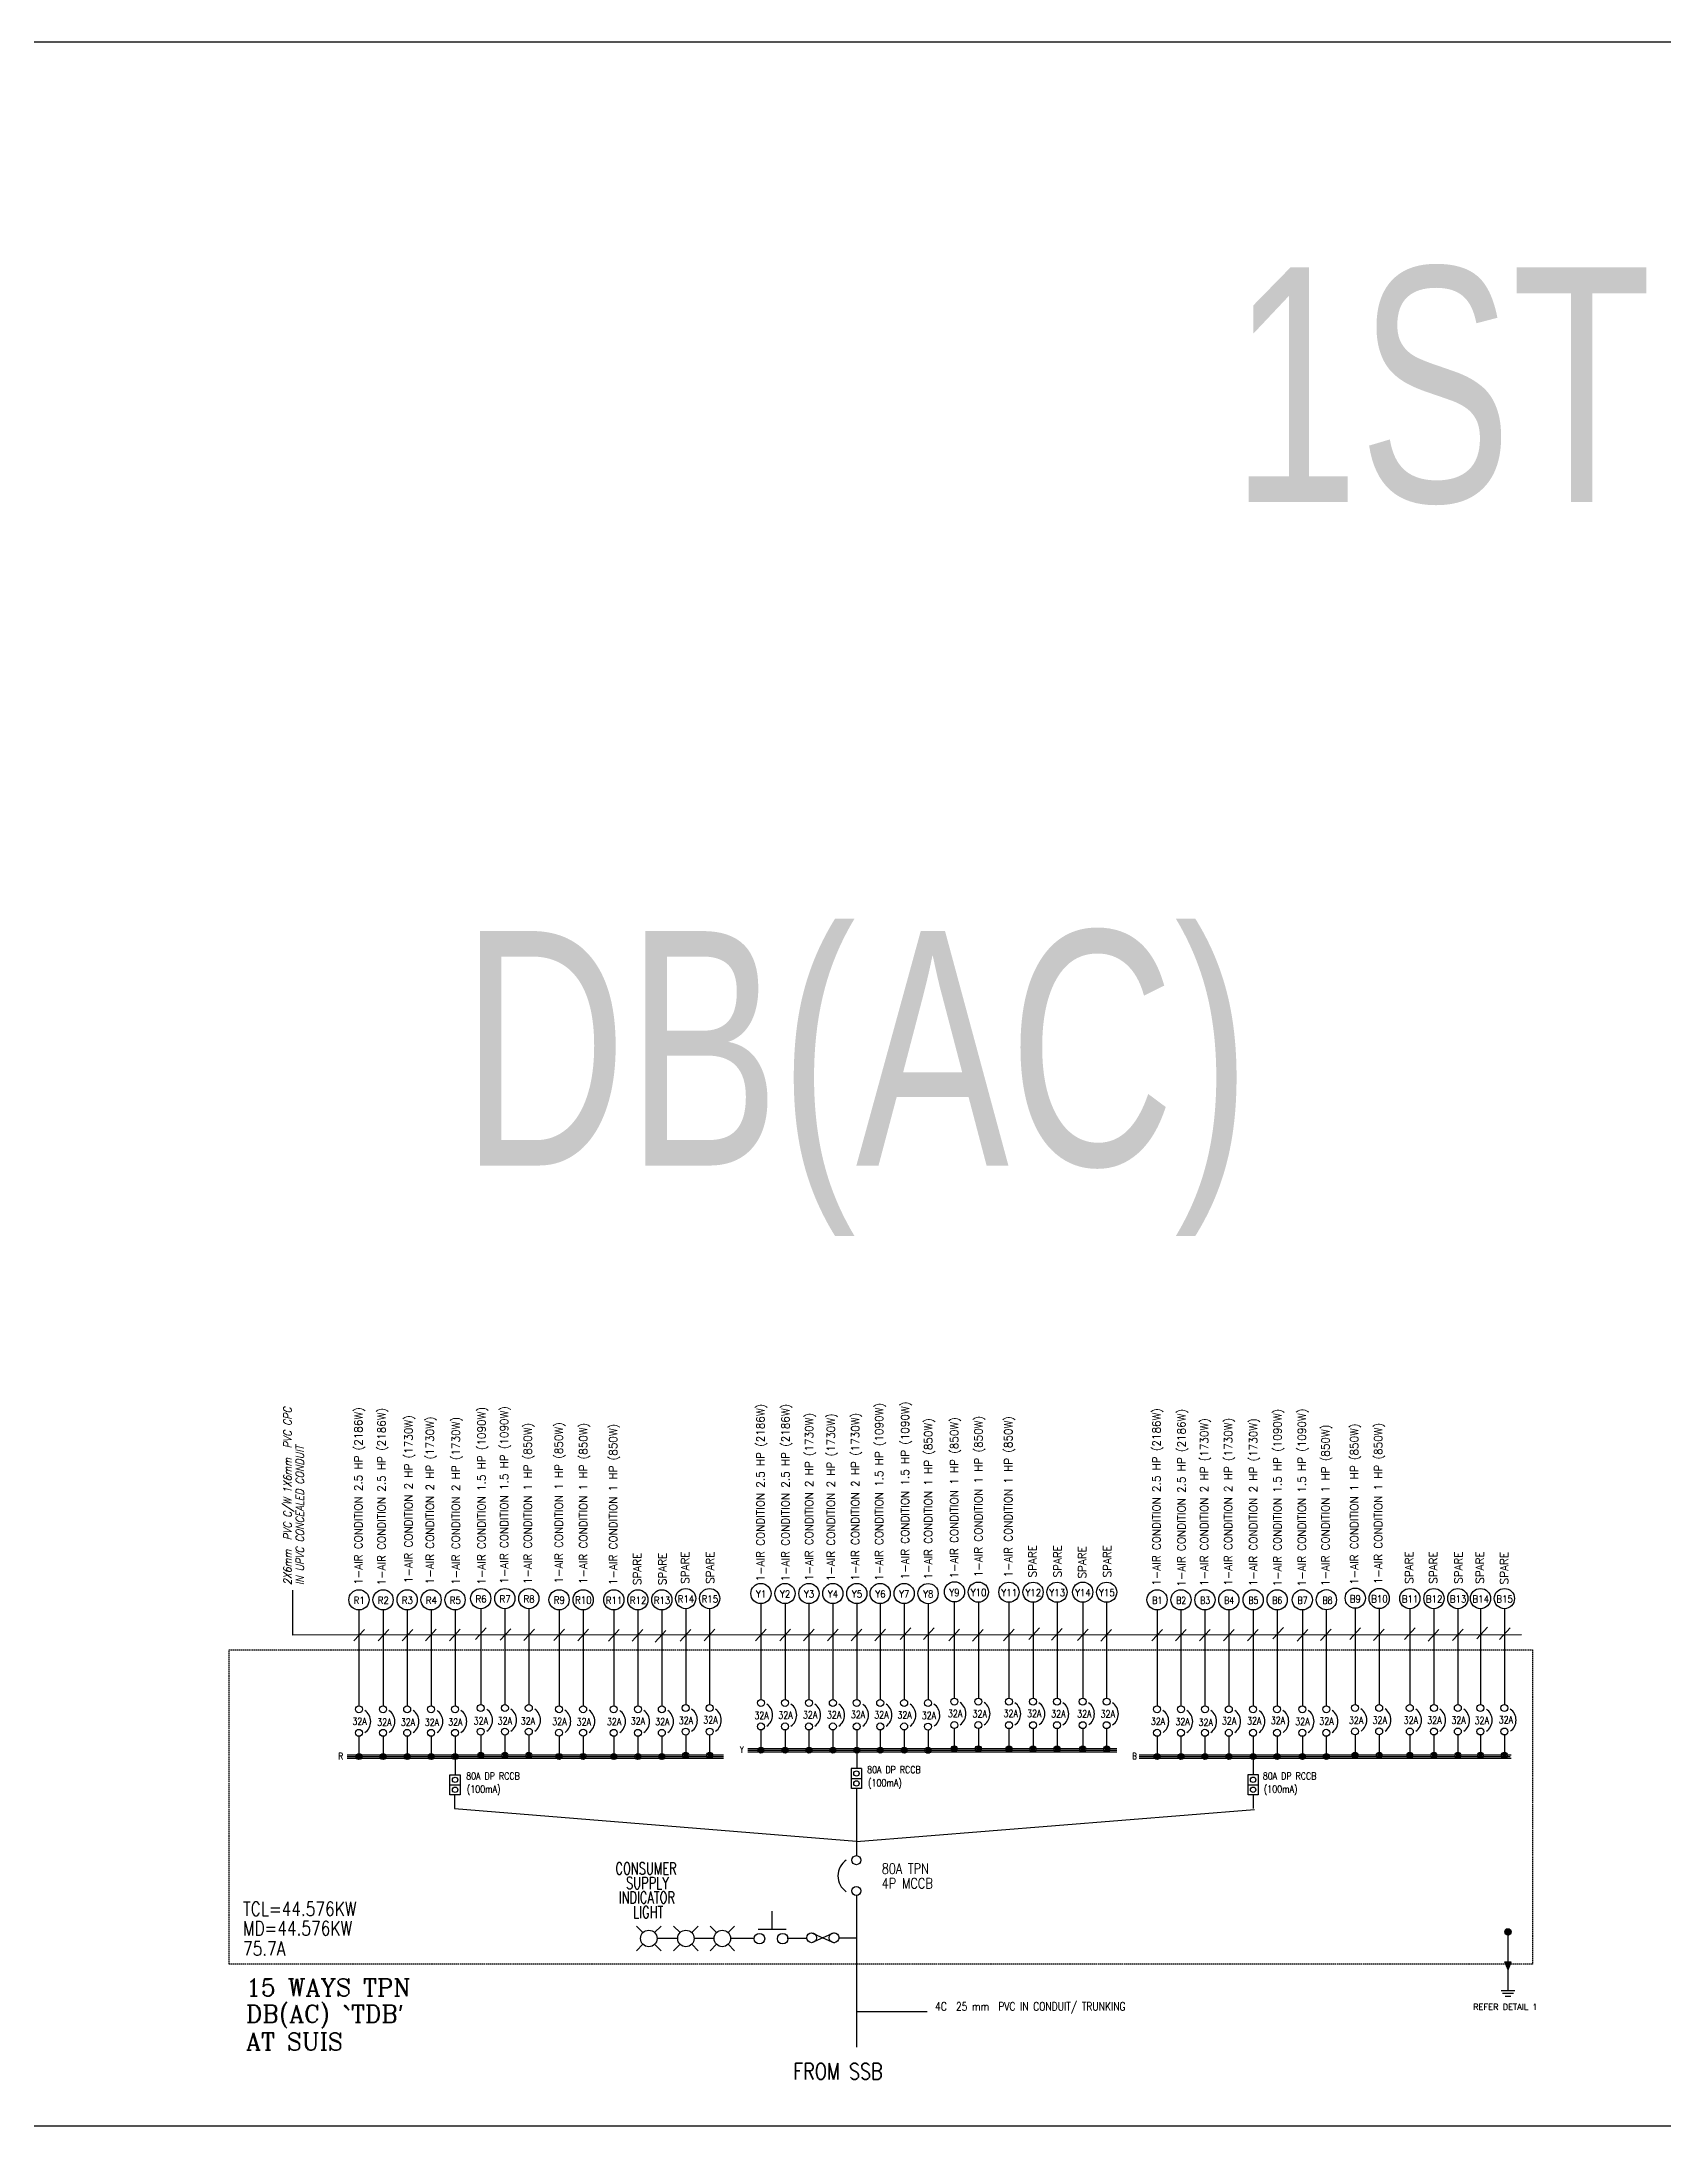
# Model space of a CAD drawing. Header units: millimetres. Extents: x 18708 to 781298, y -841 to 116768.
# Drawn here: x 108781 to 198853, y 984 to 116768 of the extents above; entities that cross this region are included whole.
import ezdxf
from ezdxf.enums import TextEntityAlignment as Align

# ---------------------------------------------------------------- set-up
doc = ezdxf.new("R2010")
doc.units = ezdxf.units.MM
doc.linetypes.add('HIDDEN', pattern=[0.375, 0.25, -0.125])
for name, color, linetype in [('$_KOD', 7, 'Continuous'), ('BANGUNAN', 4, 'Continuous'), ('LAMPU', 7, 'Continuous'), ('LYT', 7, 'Continuous')]:
    doc.layers.add(name, color=color, linetype=linetype)
doc.styles.add('ITALICC', font='ITALICC.SHX', dxfattribs={"width": 0.7})
doc.styles.add('ROMANC', font='ROMANC', dxfattribs={"width": 0.8, "height": 250})
doc.styles.add('ROMAND', font='ROMAND', dxfattribs={"width": 0.75, "height": 600})
doc.styles.add('ROMANS', font='ROMANS', dxfattribs={"width": 0.7})
doc.styles.add('SANSSERIF', font='SAS_____.pfb', dxfattribs={"width": 0.7, "height": 700})

msp = doc.modelspace()

# ---------------------------------------------------------------- linework, layer by layer
at = {"layer": '$_KOD', "color": 3, "linetype": 'Continuous'}
for p, q in [((122732, 28271, 0), (122732, 30761, 0)), ((190980, 28276, 0), (122732, 28270, 0)), ((126720, 28585, 0), (126127, 27943, 0)), ((128055, 28585, 0), (127461, 27943, 0)), ((129389, 28585, 0), (128796, 27943, 0)), ((130698, 28593, 0), (130105, 27951, 0)), ((132027, 28593, 0), (131434, 27951, 0)), ((133466, 28665, 0), (132873, 28023, 0)), ((134832, 28623), (134239, 27981)), ((136149, 28601), (135556, 27959)), ((137814, 28600), (137221, 27958)), ((139152, 28593), (138559, 27951)), ((140857, 28580), (140264, 27938)), ((142175, 28580), (141582, 27938)), ((143443, 28523), (142849, 27881)), ((144832, 28573), (144239, 27931)), ((146172, 28594), (145578, 27952)), ((149020, 28593, 0), (148427, 27951, 0)), ((150379, 28593, 0), (149786, 27951, 0)), ((151689, 28593, 0), (151096, 27951, 0)), ((153013, 28593, 0), (152420, 27951, 0)), ((154343, 28594, 0), (153749, 27952, 0)), ((155643, 28594, 0), (155050, 27952, 0)), ((157054, 28671), (156461, 28028)), ((158360, 28671), (157766, 28028)), ((159765, 28594, 0), (159172, 27952, 0)), ((161082, 28573), (160489, 27931)), ((162805, 28594, 0), (162212, 27952, 0)), ((164209, 28662), (163615, 28020)), ((165468, 28627), (164875, 27985)), ((166915, 28603), (166322, 27961)), ((168198, 28580), (167605, 27938)), ((171034, 28586, 0), (170441, 27944, 0)), ((172344, 28586, 0), (171751, 27944, 0)), ((173679, 28586, 0), (173086, 27944, 0)), ((175008, 28587, 0), (174415, 27945, 0)), ((176356, 28587, 0), (175763, 27945, 0)), ((177762, 28696), (177168, 28054)), ((179103, 28579), (178510, 27937)), ((180398, 28602), (179804, 27960)), ((182029, 28673, 0), (181436, 28031, 0)), ((183352, 28602), (182758, 27960)), ((185070, 28666, 0), (184477, 28024, 0)), ((186388, 28579), (185795, 27937)), ((187729, 28602), (187136, 27960)), ((189083, 28708), (188490, 28066)), ((190342, 28673), (189749, 28031))]:
    msp.add_line(p, q, dxfattribs=at)
at = {"color": 0}
for p, q in [((148646, 22018), (148646, 21731)), ((148680, 22033), (148680, 21717)), ((148713, 22040), (148713, 21710)), ((148747, 22039), (148747, 21710)), ((148780, 22032), (148780, 21717)), ((148814, 22017), (148814, 21733)), ((149985, 22018), (149985, 21731)), ((150019, 22033), (150019, 21717)), ((150052, 22040), (150052, 21710)), ((150086, 22039), (150086, 21710)), ((150119, 22032), (150119, 21717)), ((150153, 22017), (150153, 21733)), ((151314, 22018), (151314, 21731)), ((151348, 22033), (151348, 21717)), ((151381, 22040), (151381, 21710)), ((151415, 22039), (151415, 21710)), ((151448, 22032), (151448, 21717)), ((151482, 22017), (151482, 21733)), ((152677, 22033), (152677, 21717)), ((152681, 22018), (152681, 21731)), ((152710, 22040), (152710, 21710)), ((152744, 22039), (152744, 21710)), ((152777, 22032), (152777, 21717)), ((152811, 22017), (152811, 21733)), ((153972, 22018), (153972, 21731)), ((153972, 22018), (153972, 21731)), ((154006, 22033), (154006, 21717)), ((154006, 22033), (154006, 21717)), ((154040, 22040), (154040, 21710)), ((154040, 22040), (154040, 21710)), ((154073, 22039), (154073, 21710)), ((154073, 22039), (154073, 21710)), ((154107, 22032), (154107, 21717)), ((154107, 22032), (154107, 21717)), ((154140, 22017), (154140, 21733)), ((154140, 22017), (154140, 21733)), ((155273, 22018), (155273, 21731)), ((155306, 22033), (155306, 21717)), ((155340, 22040), (155340, 21710)), ((155374, 22039), (155374, 21710)), ((155407, 22032), (155407, 21717)), ((155441, 22017), (155441, 21733)), ((156602, 22018), (156602, 21731)), ((156636, 22033), (156636, 21717)), ((156669, 22040), (156669, 21710)), ((156703, 22039), (156703, 21710)), ((156736, 22032), (156736, 21717)), ((156770, 22017), (156770, 21733)), ((157931, 22014), (157931, 21727)), ((157965, 22028), (157965, 21712)), ((157998, 22035), (157998, 21705)), ((158032, 22035), (158032, 21706)), ((158065, 22028), (158065, 21713)), ((158099, 22012), (158099, 21728)), ((159318, 22024), (159318, 21882)), ((159352, 22071), (159352, 21835)), ((159385, 22096), (159385, 21809)), ((159419, 22111), (159419, 21795)), ((159452, 22118), (159452, 21788)), ((159486, 22117), (159486, 21788)), ((159520, 22110), (159520, 21795)), ((159553, 22095), (159553, 21811)), ((159587, 22069), (159587, 21837)), ((159620, 22019), (159620, 21887)), ((160724, 22096), (160724, 21809)), ((160758, 22111), (160758, 21795)), ((160791, 22118), (160791, 21788)), ((160825, 22117), (160825, 21788)), ((160858, 22110), (160858, 21795)), ((160892, 22095), (160892, 21811)), ((162359, 22017, 0), (162359, 21876, 0)), ((162392, 22064, 0), (162392, 21829, 0)), ((162426, 22090, 0), (162426, 21803, 0)), ((162459, 22105, 0), (162459, 21788, 0)), ((162493, 22111, 0), (162493, 21782, 0)), ((162526, 22111, 0), (162526, 21782, 0)), ((162560, 22104, 0), (162560, 21789, 0)), ((162593, 22089, 0), (162593, 21804, 0)), ((162627, 22062, 0), (162627, 21831, 0)), ((162661, 22012, 0), (162661, 21881, 0)), ((163765, 22090, 0), (163765, 21803, 0)), ((163798, 22105, 0), (163798, 21788, 0)), ((163832, 22111, 0), (163832, 21782, 0)), ((163865, 22111, 0), (163865, 21782, 0)), ((163899, 22104, 0), (163899, 21789, 0)), ((163932, 22089, 0), (163932, 21804, 0)), ((165094, 22090, 0), (165094, 21803, 0)), ((165127, 22105, 0), (165127, 21788, 0)), ((165161, 22111, 0), (165161, 21782, 0)), ((165194, 22111, 0), (165194, 21782, 0)), ((165228, 22104, 0), (165228, 21789, 0)), ((165261, 22089, 0), (165261, 21804, 0)), ((166521, 22090, 0), (166521, 21803, 0)), ((166555, 22105, 0), (166555, 21788, 0)), ((166588, 22111, 0), (166588, 21782, 0)), ((166622, 22111, 0), (166622, 21782, 0)), ((166655, 22104, 0), (166655, 21789, 0)), ((166689, 22089, 0), (166689, 21804, 0)), ((167850, 22090, 0), (167850, 21803, 0)), ((167884, 22105, 0), (167884, 21788, 0)), ((167917, 22111, 0), (167917, 21782, 0)), ((167951, 22111, 0), (167951, 21782, 0)), ((167984, 22104, 0), (167984, 21789, 0)), ((168018, 22089, 0), (168018, 21804, 0)), ((126254, 21592, 0), (126254, 21451, 0)), ((126288, 21639, 0), (126288, 21404, 0)), ((126321, 21665, 0), (126321, 21378, 0)), ((126355, 21680, 0), (126355, 21363, 0)), ((126388, 21686, 0), (126388, 21357, 0)), ((126422, 21686, 0), (126422, 21357, 0)), ((126455, 21679, 0), (126455, 21364, 0)), ((126489, 21664, 0), (126489, 21379, 0)), ((126523, 21637, 0), (126523, 21406, 0)), ((126556, 21587, 0), (126556, 21456, 0)), ((127593, 21592, 0), (127593, 21451, 0)), ((127627, 21639, 0), (127627, 21404, 0)), ((127660, 21665, 0), (127660, 21378, 0)), ((127694, 21680, 0), (127694, 21363, 0)), ((127727, 21686, 0), (127727, 21357, 0)), ((127761, 21686, 0), (127761, 21357, 0)), ((127794, 21679, 0), (127794, 21364, 0)), ((127828, 21664, 0), (127828, 21379, 0)), ((127861, 21637, 0), (127861, 21406, 0)), ((127895, 21587, 0), (127895, 21456, 0)), ((128932, 21592, 0), (128932, 21451, 0)), ((128965, 21639, 0), (128965, 21404, 0)), ((128999, 21665, 0), (128999, 21378, 0)), ((129032, 21680, 0), (129032, 21363, 0)), ((129066, 21686, 0), (129066, 21357, 0)), ((129099, 21686, 0), (129099, 21357, 0)), ((129133, 21679, 0), (129133, 21364, 0)), ((129166, 21664, 0), (129166, 21379, 0)), ((129200, 21637, 0), (129200, 21406, 0)), ((129233, 21587, 0), (129233, 21456, 0)), ((130261, 21592, 0), (130261, 21451, 0)), ((130294, 21639, 0), (130294, 21404, 0)), ((130328, 21665, 0), (130328, 21378, 0)), ((130362, 21680, 0), (130362, 21363, 0)), ((130395, 21686, 0), (130395, 21357, 0)), ((130429, 21686, 0), (130429, 21357, 0)), ((130462, 21679, 0), (130462, 21364, 0)), ((130496, 21664, 0), (130496, 21379, 0)), ((130529, 21637, 0), (130529, 21406, 0)), ((130563, 21587, 0), (130563, 21456, 0)), ((131657, 21665, 0), (131657, 21378, 0)), ((131691, 21680, 0), (131691, 21363, 0)), ((131724, 21686, 0), (131724, 21357, 0)), ((131758, 21686, 0), (131758, 21357, 0)), ((131791, 21679, 0), (131791, 21364, 0)), ((131825, 21664, 0), (131825, 21379, 0)), ((133019, 21664, 0), (133019, 21523, 0)), ((133053, 21711, 0), (133053, 21475, 0)), ((133086, 21737, 0), (133086, 21450, 0)), ((133120, 21751, 0), (133120, 21435, 0)), ((133153, 21758, 0), (133153, 21428, 0)), ((133187, 21758, 0), (133187, 21429, 0)), ((133221, 21751, 0), (133221, 21436, 0)), ((133254, 21735, 0), (133254, 21451, 0)), ((133288, 21709, 0), (133288, 21477, 0)), ((133321, 21659, 0), (133321, 21527, 0)), ((134425, 21737, 0), (134425, 21450, 0)), ((134459, 21751, 0), (134459, 21435, 0)), ((134492, 21758, 0), (134492, 21428, 0)), ((134526, 21758, 0), (134526, 21429, 0)), ((134559, 21751, 0), (134559, 21436, 0)), ((134593, 21735, 0), (134593, 21451, 0)), ((135754, 21737, 0), (135754, 21450, 0)), ((135788, 21751, 0), (135788, 21435, 0)), ((135821, 21758, 0), (135821, 21428, 0)), ((135855, 21758, 0), (135855, 21429, 0)), ((135888, 21751, 0), (135888, 21436, 0)), ((135922, 21735, 0), (135922, 21451, 0)), ((137367, 21598), (137367, 21457)), ((137400, 21646), (137400, 21410)), ((137434, 21671), (137434, 21384)), ((137468, 21686), (137468, 21370)), ((137501, 21693), (137501, 21363)), ((137535, 21692), (137535, 21363)), ((137568, 21685), (137568, 21370)), ((137602, 21670), (137602, 21386)), ((137635, 21644), (137635, 21412)), ((137669, 21594), (137669, 21462)), ((138773, 21671), (138773, 21384)), ((138806, 21686), (138806, 21370)), ((138840, 21693), (138840, 21363)), ((138873, 21692), (138873, 21363)), ((138907, 21685), (138907, 21370)), ((138940, 21670), (138940, 21386)), ((140407, 21592, 0), (140407, 21451, 0)), ((140441, 21639, 0), (140441, 21404, 0)), ((140474, 21665, 0), (140474, 21378, 0)), ((140508, 21680, 0), (140508, 21363, 0)), ((140542, 21686, 0), (140542, 21357, 0)), ((140575, 21686, 0), (140575, 21357, 0)), ((140609, 21679, 0), (140609, 21364, 0)), ((140642, 21664, 0), (140642, 21379, 0)), ((140676, 21637, 0), (140676, 21406, 0)), ((140709, 21587, 0), (140709, 21456, 0)), ((141813, 21665, 0), (141813, 21378, 0)), ((141847, 21680, 0), (141847, 21363, 0)), ((141880, 21686, 0), (141880, 21357, 0)), ((141914, 21686, 0), (141914, 21357, 0)), ((141947, 21679, 0), (141947, 21364, 0)), ((141981, 21664, 0), (141981, 21379, 0)), ((143142, 21665, 0), (143142, 21378, 0)), ((143176, 21680, 0), (143176, 21363, 0)), ((143209, 21686, 0), (143209, 21357, 0)), ((143243, 21686, 0), (143243, 21357, 0)), ((143276, 21679, 0), (143276, 21364, 0)), ((143310, 21664, 0), (143310, 21379, 0)), ((144469, 21737, 0), (144469, 21450, 0)), ((144502, 21751, 0), (144502, 21435, 0)), ((144536, 21758, 0), (144536, 21428, 0)), ((144569, 21758, 0), (144569, 21429, 0)), ((144603, 21751, 0), (144603, 21436, 0)), ((144636, 21735, 0), (144636, 21451, 0)), ((145798, 21737, 0), (145798, 21450, 0)), ((145832, 21751, 0), (145832, 21435, 0)), ((145865, 21758, 0), (145865, 21428, 0)), ((145899, 21758, 0), (145899, 21429, 0)), ((145932, 21751, 0), (145932, 21436, 0)), ((145966, 21735, 0), (145966, 21451, 0)), ((148579, 21945), (148579, 21804)), ((148613, 21993), (148613, 21757)), ((148847, 21990), (148847, 21759)), ((148881, 21941), (148881, 21809)), ((149918, 21945), (149918, 21804)), ((149952, 21993), (149952, 21757)), ((150186, 21990), (150186, 21759)), ((150220, 21941), (150220, 21809)), ((151247, 21945), (151247, 21804)), ((151281, 21993), (151281, 21757)), ((151513, 21986), (151513, 21754)), ((151546, 21936), (151546, 21804)), ((152614, 21945), (152614, 21804)), ((152648, 21993), (152648, 21757)), ((152844, 21990), (152844, 21759)), ((152878, 21941), (152878, 21809)), ((153905, 21945), (153905, 21804)), ((153905, 21945), (153905, 21804)), ((153939, 21993), (153939, 21757)), ((153939, 21993), (153939, 21757)), ((154174, 21990), (154174, 21759)), ((154174, 21990), (154174, 21759)), ((154207, 21941), (154207, 21809)), ((154207, 21941), (154207, 21809)), ((155206, 21945), (155206, 21804)), ((155239, 21993), (155239, 21757)), ((155474, 21990), (155474, 21759)), ((155508, 21941), (155508, 21809)), ((170583, 21593, 0), (170583, 21452, 0)), ((170617, 21641, 0), (170617, 21405, 0)), ((170650, 21666, 0), (170650, 21379, 0)), ((170684, 21681, 0), (170684, 21365, 0)), ((170717, 21688, 0), (170717, 21358, 0)), ((170751, 21687, 0), (170751, 21358, 0)), ((170785, 21680, 0), (170785, 21365, 0)), ((170818, 21665, 0), (170818, 21381, 0)), ((170852, 21639, 0), (170852, 21407, 0)), ((170885, 21589, 0), (170885, 21457, 0)), ((171913, 21593, 0), (171913, 21452, 0)), ((171946, 21641, 0), (171946, 21405, 0)), ((171980, 21666, 0), (171980, 21379, 0)), ((172013, 21681, 0), (172013, 21365, 0)), ((172047, 21688, 0), (172047, 21358, 0)), ((172080, 21687, 0), (172080, 21358, 0)), ((172114, 21680, 0), (172114, 21365, 0)), ((172147, 21665, 0), (172147, 21381, 0)), ((172181, 21639, 0), (172181, 21407, 0)), ((172214, 21589, 0), (172214, 21457, 0)), ((173242, 21593, 0), (173242, 21452, 0)), ((173275, 21641, 0), (173275, 21405, 0)), ((173309, 21666, 0), (173309, 21379, 0)), ((173342, 21681, 0), (173342, 21365, 0)), ((173376, 21688, 0), (173376, 21358, 0)), ((173409, 21687, 0), (173409, 21358, 0)), ((173443, 21680, 0), (173443, 21365, 0)), ((173476, 21665, 0), (173476, 21381, 0)), ((173510, 21639, 0), (173510, 21407, 0)), ((173543, 21589, 0), (173543, 21457, 0)), ((174571, 21593, 0), (174571, 21452, 0)), ((174604, 21641, 0), (174604, 21405, 0)), ((174638, 21666, 0), (174638, 21379, 0)), ((174671, 21681, 0), (174671, 21365, 0)), ((174705, 21688, 0), (174705, 21358, 0)), ((174738, 21687, 0), (174738, 21358, 0)), ((174772, 21680, 0), (174772, 21365, 0)), ((174805, 21665, 0), (174805, 21381, 0)), ((174839, 21639, 0), (174839, 21407, 0)), ((174873, 21589, 0), (174873, 21457, 0)), ((175919, 21593, 0), (175919, 21452, 0)), ((175920, 21593, 0), (175920, 21452, 0)), ((175953, 21641, 0), (175953, 21405, 0)), ((175954, 21641, 0), (175954, 21405, 0)), ((175986, 21666, 0), (175986, 21379, 0)), ((175987, 21666, 0), (175987, 21379, 0)), ((176020, 21681, 0), (176020, 21365, 0)), ((176021, 21681, 0), (176021, 21365, 0)), ((176053, 21688, 0), (176053, 21358, 0)), ((176054, 21688, 0), (176054, 21358, 0)), ((176087, 21687, 0), (176087, 21358, 0)), ((176088, 21687, 0), (176088, 21358, 0)), ((176120, 21680, 0), (176120, 21365, 0)), ((176122, 21680, 0), (176122, 21365, 0)), ((176154, 21665, 0), (176154, 21381, 0)), ((176155, 21665, 0), (176155, 21381, 0)), ((176187, 21639, 0), (176187, 21407, 0)), ((176189, 21639, 0), (176189, 21407, 0)), ((176221, 21589, 0), (176221, 21457, 0)), ((176222, 21589, 0), (176222, 21457, 0)), ((177248, 21593, 0), (177248, 21452, 0)), ((177282, 21641, 0), (177282, 21405, 0)), ((177315, 21666, 0), (177315, 21379, 0)), ((177349, 21681, 0), (177349, 21365, 0)), ((177382, 21688, 0), (177382, 21358, 0)), ((177416, 21687, 0), (177416, 21358, 0)), ((177449, 21680, 0), (177449, 21365, 0)), ((177483, 21665, 0), (177483, 21381, 0)), ((177516, 21639, 0), (177516, 21407, 0)), ((177550, 21589, 0), (177550, 21457, 0)), ((178687, 21641, 0), (178687, 21405, 0)), ((178720, 21666, 0), (178720, 21379, 0)), ((178754, 21681, 0), (178754, 21365, 0)), ((178787, 21688, 0), (178787, 21358, 0)), ((178821, 21687, 0), (178821, 21358, 0)), ((178854, 21680, 0), (178854, 21365, 0)), ((178888, 21665, 0), (178888, 21381, 0)), ((178921, 21639, 0), (178921, 21407, 0)), ((180016, 21641, 0), (180016, 21405, 0)), ((180049, 21666, 0), (180049, 21379, 0)), ((180083, 21681, 0), (180083, 21365, 0)), ((180116, 21688, 0), (180116, 21358, 0)), ((180150, 21687, 0), (180150, 21358, 0)), ((180183, 21680, 0), (180183, 21365, 0)), ((180217, 21665, 0), (180217, 21381, 0)), ((180250, 21639, 0), (180250, 21407, 0)), ((181582, 21672, 0), (181582, 21530, 0)), ((181616, 21719, 0), (181616, 21483, 0)), ((181649, 21744, 0), (181649, 21457, 0)), ((181683, 21759, 0), (181683, 21443, 0)), ((181716, 21766, 0), (181716, 21436, 0)), ((181750, 21766, 0), (181750, 21436, 0)), ((181783, 21758, 0), (181783, 21444, 0)), ((181817, 21743, 0), (181817, 21459, 0)), ((181851, 21717, 0), (181851, 21485, 0)), ((181884, 21667, 0), (181884, 21535, 0)), ((182988, 21744, 0), (182988, 21457, 0)), ((183022, 21759, 0), (183022, 21443, 0)), ((183055, 21766, 0), (183055, 21436, 0)), ((183089, 21766, 0), (183089, 21436, 0)), ((183122, 21758, 0), (183122, 21444, 0)), ((183156, 21743, 0), (183156, 21459, 0)), ((184623, 21665, 0), (184623, 21524, 0)), ((184656, 21713, 0), (184656, 21477, 0)), ((184690, 21738, 0), (184690, 21451, 0)), ((184723, 21753, 0), (184723, 21436, 0)), ((184757, 21759, 0), (184757, 21430, 0)), ((184790, 21759, 0), (184790, 21430, 0)), ((184824, 21752, 0), (184824, 21437, 0)), ((184857, 21737, 0), (184857, 21452, 0)), ((184891, 21710, 0), (184891, 21479, 0)), ((184925, 21660, 0), (184925, 21529, 0)), ((186029, 21738, 0), (186029, 21451, 0)), ((186062, 21753, 0), (186062, 21436, 0)), ((186096, 21759, 0), (186096, 21430, 0)), ((186129, 21759, 0), (186129, 21430, 0)), ((186163, 21752, 0), (186163, 21437, 0)), ((186196, 21737, 0), (186196, 21452, 0)), ((187358, 21738, 0), (187358, 21451, 0)), ((187391, 21753, 0), (187391, 21436, 0)), ((187425, 21759, 0), (187425, 21430, 0)), ((187458, 21759, 0), (187458, 21430, 0)), ((187492, 21752, 0), (187492, 21437, 0)), ((187525, 21737, 0), (187525, 21452, 0)), ((188614, 21738, 0), (188614, 21451, 0)), ((188647, 21753, 0), (188647, 21436, 0)), ((188681, 21759, 0), (188681, 21430, 0)), ((188714, 21759, 0), (188714, 21430, 0)), ((188748, 21752, 0), (188748, 21437, 0)), ((188781, 21737, 0), (188781, 21452, 0)), ((189943, 21738, 0), (189943, 21451, 0)), ((189976, 21753, 0), (189976, 21436, 0)), ((190010, 21759, 0), (190010, 21430, 0)), ((190043, 21759, 0), (190043, 21430, 0)), ((190077, 21752, 0), (190077, 21437, 0)), ((190110, 21737, 0), (190110, 21452, 0))]:
    msp.add_line(p, q, dxfattribs=at)
at = {"linetype": 'Continuous'}
for p, q in [((149352, 11897, 0), (149352, 12931, 0)), ((150131, 11912, 0), (148571, 11912, 0)), ((151275, 11416, 0), (150196, 11416, 0))]:
    msp.add_line(p, q, dxfattribs=at)
for p, q in [((141820, 12099, 0), (142179, 11740, 0)), ((143186, 12099, 0), (142827, 11740, 0)), ((143880, 12099, 0), (144240, 11740, 0)), ((145247, 12099, 0), (144888, 11740, 0)), ((145902, 12099, 0), (146262, 11740, 0)), ((147269, 12099, 0), (146910, 11740, 0)), ((152791, 11735, 0), (151548, 11182, 0)), ((151548, 11735, 0), (152791, 11182, 0)), ((142179, 11092, 0), (141820, 10733, 0)), ((142827, 11092, 0), (143186, 10733, 0)), ((144105, 11416, 0), (142961, 11416, 0)), ((144240, 11092, 0), (143880, 10733, 0)), ((144888, 11092, 0), (145247, 10733, 0)), ((146127, 11416, 0), (145022, 11416, 0)), ((146262, 11092, 0), (145902, 10733, 0)), ((146910, 11092, 0), (147269, 10733, 0)), ((148356, 11416, 0), (147044, 11416, 0)), ((153036, 11458, 0), (154030, 11458, 0))]:
    msp.add_line(p, q)
msp.add_lwpolyline([(18708, 116768), (378998, 116768), (378998, 984), (18708, 984)], close=True)
for centre, major_axis, start_param, end_param in [((142503, 11416, 0), (-458, 0), 3.1424559, 9.4256412), ((144564, 11416, 0), (-458, 0), 3.1424559, 9.4256412), ((146586, 11416, 0), (-458, 0), 3.1422575, 9.4254428), ((148648, 11404, 0), (292, 0), -0.0009439, 6.2822414), ((149936, 11404, 0), (292, 0), -0.0009439, 6.2822414), ((151548, 11458, 0), (276, 0), -0.0012949, 6.2818904), ((152791, 11458, 0), (276, 1), -0.0023656, 6.2808197)]:
    msp.add_ellipse(centre, major_axis=major_axis, ratio=1, start_param=start_param, end_param=end_param)
at = {"layer": 'BANGUNAN', "color": 255, "linetype": 'Continuous'}
for p, q in [((126404, 29662, 0), (126404, 24338, 0)), ((127743, 29662, 0), (127743, 24338, 0)), ((129081, 29662, 0), (129081, 24338, 0)), ((130410, 29662, 0), (130410, 24338, 0)), ((131740, 29662, 0), (131740, 24338, 0)), ((133169, 29734, 0), (133169, 24410, 0)), ((134508, 29734, 0), (134508, 24410, 0)), ((135837, 29734, 0), (135837, 24410, 0)), ((137517, 29669), (137517, 24345)), ((138855, 29669), (138855, 24345)), ((140557, 29662, 0), (140557, 24338, 0)), ((141896, 29662, 0), (141896, 24338, 0)), ((143225, 29662, 0), (143225, 24338, 0)), ((144551, 29734, 0), (144551, 24410, 0)), ((145880, 29734, 0), (145880, 24410, 0)), ((148729, 30015), (148729, 24691)), ((150068, 30015), (150068, 24691)), ((151397, 30015), (151397, 24691)), ((152726, 30015), (152726, 24691)), ((154055, 30015), (154055, 24691)), ((155355, 30015), (155355, 24691)), ((156685, 30015), (156686, 24691)), ((158014, 30011), (158016, 24687)), ((159468, 30094), (159468, 24770)), ((160807, 30094), (160807, 24770)), ((162508, 30087, 0), (162508, 24763, 0)), ((163847, 30087, 0), (163847, 24763, 0)), ((165176, 30087, 0), (165176, 24763, 0)), ((166603, 30087, 0), (166603, 24763, 0)), ((167933, 30087, 0), (167933, 24763, 0)), ((170733, 29664, 0), (170733, 24340, 0)), ((172062, 29664, 0), (172062, 24340, 0)), ((173391, 29664, 0), (173391, 24340, 0)), ((174720, 29664, 0), (174720, 24340, 0)), ((176069, 29664, 0), (176069, 24340, 0)), ((177398, 29664, 0), (177398, 24340, 0)), ((178803, 29664, 0), (178803, 24340, 0)), ((180132, 29664, 0), (180132, 24340, 0)), ((181732, 29742, 0), (181732, 24418, 0)), ((183071, 29742, 0), (183071, 24418, 0)), ((184772, 29735, 0), (184772, 24411, 0)), ((186111, 29735, 0), (186111, 24411, 0)), ((187440, 29735, 0), (187440, 24411, 0)), ((188696, 29735, 0), (188696, 24411, 0)), ((190025, 29735, 0), (190025, 24411, 0)), ((126404, 22645, 0), (126404, 21521, 0)), ((127743, 22645, 0), (127743, 21521, 0)), ((129082, 22645, 0), (129082, 21521, 0)), ((130411, 22645, 0), (130411, 21521, 0)), ((131740, 22645, 0), (131740, 21521, 0)), ((133169, 22717, 0), (133169, 21593, 0)), ((134508, 22717, 0), (134508, 21593, 0)), ((135837, 22717, 0), (135837, 21593, 0)), ((137517, 22651), (137517, 21528)), ((138855, 22651), (138855, 21528)), ((140557, 22645, 0), (140557, 21521, 0)), ((141896, 22645, 0), (141896, 21521, 0)), ((143225, 22645, 0), (143225, 21521, 0)), ((144552, 22717, 0), (144552, 21593, 0)), ((145881, 22717, 0), (145881, 21593, 0)), ((148729, 22998), (148729, 21875)), ((150068, 22998), (150068, 21875)), ((151397, 22998), (151397, 21875)), ((152726, 22998), (152726, 21875)), ((154055, 22998), (154055, 21875)), ((155356, 22998), (155356, 21875)), ((156685, 22998), (156685, 21875)), ((158014, 22994), (158014, 21870)), ((159468, 23076), (159468, 21953)), ((160807, 23076), (160807, 21953)), ((162509, 23070, 0), (162509, 21946, 0)), ((163847, 23070, 0), (163847, 21946, 0)), ((165176, 23070, 0), (165176, 21946, 0)), ((166604, 23070, 0), (166604, 21946, 0)), ((167933, 23070, 0), (167933, 21946, 0)), ((170733, 22646, 0), (170733, 21523, 0)), ((172062, 22646, 0), (172062, 21523, 0)), ((173391, 22646, 0), (173391, 21523, 0)), ((174721, 22646, 0), (174721, 21523, 0)), ((176069, 22646, 0), (176069, 21523, 0)), ((177398, 22646, 0), (177398, 21523, 0)), ((178803, 22646, 0), (178803, 21523, 0)), ((180132, 22646, 0), (180132, 21523, 0)), ((181732, 22725, 0), (181732, 21601, 0)), ((183071, 22725, 0), (183071, 21601, 0)), ((184773, 22718, 0), (184773, 21595, 0)), ((186111, 22718, 0), (186111, 21595, 0)), ((187440, 22718, 0), (187440, 21595, 0)), ((188696, 22718, 0), (188696, 21595, 0)), ((190026, 22718, 0), (190026, 21595, 0)), ((125746, 21521, 0), (146659, 21521, 0)), ((125749, 21428, 0), (146659, 21428, 0)), ((125750, 21615, 0), (146659, 21615, 0)), ((147997, 21969), (168501, 21969)), ((147997, 21875), (168501, 21875)), ((147997, 21781), (168501, 21781)), ((169747, 21617, 0), (190405, 21617, 0)), ((169747, 21523, 0), (190353, 21523, 0)), ((169747, 21429, 0), (190405, 21429, 0)), ((190227, 9683, 0), (190050, 10118, 0)), ((190227, 9683, 0), (190404, 10118, 0))]:
    msp.add_line(p, q, dxfattribs=at)
at = {"layer": 'BANGUNAN', "color": 255}
for p, q in [((131739, 21521, 0), (131739, 20513, 0)), ((153749, 20867), (154312, 20867)), ((153755, 19739), (153755, 20865)), ((154055, 21875), (154055, 20867)), ((154318, 20865), (154318, 19739)), ((176070, 21523, 0), (176070, 20515, 0)), ((131459, 19388, 0), (131459, 20513, 0)), ((131459, 20513, 0), (132022, 20513, 0)), ((131459, 19951, 0), (132022, 19951, 0)), ((132022, 20513, 0), (132022, 19388, 0)), ((153755, 20302), (154318, 20302)), ((154318, 19739), (153755, 19739)), ((154030, 19739, 0), (154030, 16018, 0)), ((175787, 20515, 0), (176350, 20515, 0)), ((175787, 19389, 0), (175787, 20515, 0)), ((175787, 19952, 0), (176350, 19952, 0)), ((176350, 20515, 0), (176350, 19389, 0)), ((132022, 19388, 0), (131459, 19388, 0)), ((154030, 16807, 0), (131707, 18611, 0)), ((131710, 19388, 0), (131710, 18643, 0)), ((154030, 16807, 0), (176148, 18589, 0)), ((176350, 19389, 0), (175787, 19389, 0)), ((176076, 19380, 0), (176076, 18629, 0)), ((154030, 13808, 0), (154030, 5384, 0)), ((190051, 11776, 0), (190232, 11956, 0)), ((190053, 11804, 0), (190204, 11955, 0)), ((190054, 11751, 0), (190256, 11954, 0)), ((190059, 11730, 0), (190278, 11949, 0)), ((190061, 11839, 0), (190169, 11946, 0)), ((190066, 11710, 0), (190297, 11942, 0)), ((190075, 11693, 0), (190315, 11933, 0)), ((190085, 11677, 0), (190331, 11922, 0)), ((190097, 11662, 0), (190345, 11910, 0)), ((190111, 11649, 0), (190359, 11897, 0)), ((190126, 11637, 0), (190370, 11882, 0)), ((190142, 11627, 0), (190381, 11866, 0)), ((190160, 11618, 0), (190389, 11848, 0)), ((190180, 11611, 0), (190396, 11828, 0)), ((190202, 11607, 0), (190401, 11806, 0)), ((190226, 11605, 0), (190402, 11781, 0)), ((190227, 8521, 0), (190227, 11781, 0)), ((190255, 11607, 0), (190400, 11752, 0)), ((190292, 11618, 0), (190390, 11715, 0)), ((190050, 10118, 0), (190404, 10118, 0)), ((190056, 10104, 0), (190069, 10118, 0)), ((190063, 10085, 0), (190096, 10118, 0)), ((190071, 10067, 0), (190123, 10118, 0)), ((190079, 10048, 0), (190149, 10118, 0)), ((190086, 10029, 0), (190176, 10118, 0)), ((190094, 10010, 0), (190202, 10118, 0)), ((190102, 9991, 0), (190229, 10118, 0)), ((190109, 9972, 0), (190256, 10118, 0)), ((190117, 9953, 0), (190282, 10118, 0)), ((190125, 9934, 0), (190309, 10118, 0)), ((190132, 9915, 0), (190335, 10118, 0)), ((190140, 9896, 0), (190362, 10118, 0)), ((190148, 9877, 0), (190389, 10118, 0)), ((190156, 9859, 0), (190396, 10099, 0)), ((190163, 9840, 0), (190378, 10054, 0)), ((190171, 9821, 0), (190359, 10009, 0)), ((190179, 9802, 0), (190341, 9964, 0)), ((190186, 9783, 0), (190323, 9920, 0)), ((190194, 9764, 0), (190305, 9875, 0)), ((190202, 9745, 0), (190287, 9830, 0)), ((190209, 9726, 0), (190268, 9785, 0)), ((190217, 9707, 0), (190250, 9740, 0)), ((190225, 9688, 0), (190232, 9696, 0)), ((189851, 8521, 0), (190603, 8521, 0)), ((189926, 8371, 0), (190528, 8371, 0)), ((190076, 8220, 0), (190377, 8220, 0))]:
    msp.add_line(p, q, dxfattribs=at)
at = {"layer": 'BANGUNAN', "color": 4, "linetype": 'HIDDEN', "ltscale": 300, "elevation": 0}
msp.add_lwpolyline([(119188, 27454), (191585, 27454), (191585, 9983), (119188, 9983)], close=True, dxfattribs=at)
at = {"layer": 'BANGUNAN', "color": 255, "linetype": 'Continuous'}
for centre, radius in [((126404, 30223, 0), 561), ((127743, 30223, 0), 561), ((129081, 30223, 0), 561), ((130410, 30223, 0), 561), ((131740, 30223, 0), 561), ((133169, 30295, 0), 561), ((134508, 30295, 0), 561), ((135837, 30295, 0), 561), ((137517, 30229), 561), ((138855, 30229), 561), ((140557, 30223, 0), 561), ((141896, 30223, 0), 561), ((143225, 30223, 0), 561), ((144551, 30295, 0), 561), ((145880, 30295, 0), 561), ((148729, 30576), 561), ((150068, 30576), 561), ((151397, 30576), 561), ((152726, 30576), 561), ((154055, 30576), 561), ((155355, 30576), 561), ((156685, 30576), 561), ((158014, 30572), 561), ((159479, 30669), 561), ((160807, 30654), 561), ((162508, 30648, 0), 561), ((163847, 30648, 0), 561), ((165176, 30648, 0), 561), ((166605, 30654, 0), 561), ((167933, 30648, 0), 561), ((170733, 30224, 0), 561), ((172062, 30224, 0), 561), ((173391, 30224, 0), 561), ((174720, 30224, 0), 561), ((176069, 30224, 0), 561), ((177407, 30224, 0), 561), ((178803, 30224, 0), 561), ((180138, 30231, 0), 561), ((181743, 30317, 0), 561), ((183071, 30303, 0), 561), ((184772, 30296, 0), 561), ((186111, 30296, 0), 561), ((187440, 30296, 0), 561), ((188696, 30296, 0), 561), ((190025, 30296, 0), 561), ((126404, 24145, 0), 193), ((127743, 24145, 0), 193), ((129081, 24145, 0), 193), ((130410, 24145, 0), 193), ((131740, 24145, 0), 193), ((133169, 24217, 0), 193), ((134508, 24217, 0), 193), ((135837, 24217, 0), 193), ((137517, 24151), 193), ((138855, 24151), 193), ((140557, 24145, 0), 193), ((141896, 24145, 0), 193), ((143225, 24145, 0), 193), ((144551, 24217, 0), 193), ((145880, 24217, 0), 193), ((148729, 24498), 193), ((150068, 24498), 193), ((151397, 24498), 193), ((152726, 24498), 193), ((154055, 24498), 193), ((155355, 24498), 193), ((156685, 24498), 193), ((158014, 24494), 193), ((159468, 24576), 193), ((160807, 24576), 193), ((162508, 24570, 0), 193), ((163847, 24570, 0), 193), ((165176, 24570, 0), 193), ((166603, 24570, 0), 193), ((167933, 24570, 0), 193), ((170733, 24146, 0), 193), ((172062, 24146, 0), 193), ((173391, 24146, 0), 193), ((174720, 24146, 0), 193), ((176069, 24146, 0), 193), ((177398, 24146, 0), 193), ((178803, 24146, 0), 193), ((180132, 24146, 0), 193), ((181732, 24224, 0), 193), ((183071, 24224, 0), 193), ((184772, 24218, 0), 193), ((186111, 24218, 0), 193), ((187440, 24218, 0), 193), ((188696, 24218, 0), 193), ((190025, 24218, 0), 193), ((148729, 23192), 193), ((150068, 23192), 193), ((151397, 23192), 193), ((152726, 23192), 193), ((154055, 23192), 193), ((155356, 23192), 193), ((156685, 23192), 193), ((158014, 23187), 193), ((159468, 23270), 193), ((160807, 23270), 193), ((162509, 23263, 0), 193), ((163847, 23263, 0), 193), ((165176, 23263, 0), 193), ((166604, 23263, 0), 193), ((167933, 23263, 0), 193), ((126404, 22838, 0), 193), ((127743, 22838, 0), 193), ((129082, 22838, 0), 193), ((130411, 22838, 0), 193), ((131740, 22838, 0), 193), ((133169, 22910, 0), 193), ((134508, 22910, 0), 193), ((135837, 22910, 0), 193), ((137517, 22845), 193), ((138855, 22845), 193), ((140557, 22838, 0), 193), ((141896, 22838, 0), 193), ((143225, 22838, 0), 193), ((144552, 22910, 0), 193), ((145881, 22910, 0), 193), ((148729, 21875), 166), ((150068, 21875), 166), ((151397, 21875), 166), ((152726, 21875), 166), ((154055, 21875), 166), ((154055, 21875), 166), ((155356, 21875), 166), ((156685, 21875), 166), ((158014, 21870), 166), ((159468, 21953), 166), ((160807, 21953), 166), ((162509, 21946, 0), 166), ((163847, 21946, 0), 166), ((165176, 21946, 0), 166), ((166604, 21946, 0), 166), ((167933, 21946, 0), 166), ((170733, 22840, 0), 193), ((172062, 22840, 0), 193), ((173391, 22840, 0), 193), ((174721, 22840, 0), 193), ((176069, 22840, 0), 193), ((177398, 22840, 0), 193), ((178803, 22840, 0), 193), ((180132, 22840, 0), 193), ((181732, 22918, 0), 193), ((183071, 22918, 0), 193), ((184773, 22912, 0), 193), ((186111, 22912, 0), 193), ((187440, 22912, 0), 193), ((188696, 22912, 0), 193), ((190026, 22912, 0), 193), ((126404, 21521, 0), 166), ((127743, 21521, 0), 166), ((129082, 21521, 0), 166), ((130411, 21521, 0), 166), ((131740, 21521, 0), 166), ((133169, 21593, 0), 166), ((134508, 21593, 0), 166), ((135837, 21593, 0), 166), ((137517, 21528), 166), ((138855, 21528), 166), ((140557, 21521, 0), 166), ((141896, 21521, 0), 166), ((143225, 21521, 0), 166), ((144552, 21593, 0), 166), ((145881, 21593, 0), 166), ((170733, 21523, 0), 166), ((172062, 21523, 0), 166), ((173391, 21523, 0), 166), ((174721, 21523, 0), 166), ((176069, 21523, 0), 166), ((176070, 21523, 0), 166), ((177398, 21523, 0), 166), ((178803, 21523, 0), 166), ((180132, 21523, 0), 166), ((181732, 21601, 0), 166), ((183071, 21601, 0), 166), ((184773, 21595, 0), 166), ((186111, 21595, 0), 166), ((187440, 21595, 0), 166), ((188696, 21595, 0), 166), ((190026, 21595, 0), 166), ((131743, 20228, 0), 150), ((131743, 19675, 0), 150), ((154038, 20580), 150), ((154038, 20027), 150), ((176070, 20230, 0), 150), ((176070, 19677, 0), 150), ((154030, 15766, 0), 251), ((154030, 14059, 0), 251), ((190227, 11781, 0), 176)]:
    msp.add_circle(centre, radius, dxfattribs=at)
for centre, radius, start, end in [((148627, 23823), 752, 305.15395, 55.05102), ((149966, 23823), 752, 305.15395, 55.05102), ((151295, 23823), 752, 305.15395, 55.05102), ((152624, 23823), 752, 305.15395, 55.05102), ((153953, 23823), 752, 305.15395, 55.05102), ((155254, 23823), 752, 305.15395, 55.05102), ((156583, 23823), 752, 305.15395, 55.05102), ((157912, 23818), 752, 305.15395, 55.05102), ((159366, 23901), 752, 305.15395, 55.05102), ((160705, 23901), 752, 305.15395, 55.05102), ((162407, 23894, 0), 752, 305.15395, 55.05102), ((163745, 23894, 0), 752, 305.15395, 55.05102), ((165075, 23894, 0), 752, 305.15395, 55.05102), ((166502, 23894, 0), 752, 305.15395, 55.05102), ((167831, 23894, 0), 752, 305.15395, 55.05102), ((126302, 23469, 0), 752, 305.15395, 55.05102), ((127641, 23469, 0), 752, 305.15395, 55.05102), ((128980, 23469, 0), 752, 305.15395, 55.05102), ((130309, 23469, 0), 752, 305.15395, 55.05102), ((131638, 23469, 0), 752, 305.15395, 55.05102), ((133067, 23541, 0), 752, 305.15395, 55.05102), ((134406, 23541, 0), 752, 305.15395, 55.05102), ((135735, 23541, 0), 752, 305.15395, 55.05102), ((137415, 23476), 752, 305.15395, 55.05102), ((138754, 23476), 752, 305.15395, 55.05102), ((140455, 23469, 0), 752, 305.15395, 55.05102), ((141794, 23469, 0), 752, 305.15395, 55.05102), ((143123, 23469, 0), 752, 305.15395, 55.05102), ((144450, 23541, 0), 752, 305.15395, 55.05102), ((145779, 23541, 0), 752, 305.15395, 55.05102), ((170631, 23471, 0), 752, 305.15395, 55.05102), ((171960, 23471, 0), 752, 305.15395, 55.05102), ((173289, 23471, 0), 752, 305.15395, 55.05102), ((174619, 23471, 0), 752, 305.15395, 55.05102), ((175967, 23471, 0), 752, 305.15395, 55.05102), ((177296, 23471, 0), 752, 305.15395, 55.05102), ((178701, 23471, 0), 752, 305.15395, 55.05102), ((180030, 23471, 0), 752, 305.15395, 55.05102), ((181630, 23549, 0), 752, 305.15395, 55.05102), ((182969, 23549, 0), 752, 305.15395, 55.05102), ((184671, 23542, 0), 752, 305.15395, 55.05102), ((186009, 23542, 0), 752, 305.15395, 55.05102), ((187338, 23542, 0), 752, 305.15395, 55.05102), ((188594, 23542, 0), 752, 305.15395, 55.05102), ((189924, 23542, 0), 752, 305.15395, 55.05102), ((154085, 14892, 0), 1075, 124.94898, 234.84605)]:
    msp.add_arc(centre, radius, start, end, dxfattribs=at)
at = {"layer": 'LAMPU', "linetype": 'Continuous'}
msp.add_line((154030, 7354, 0), (157958, 7354, 0), dxfattribs=at)

# ---------------------------------------------------------------- texts
at = {"style": 'ROMANS', "width": 0.7}
for s, p in [('CONSUMER', (140650, 14971, 0)), ('INDICATOR ', (140831, 13359, 0)), ('SUPPLY', (141239, 14163, 0)), ('LIGHT', (141632, 12551, 0))]:
    msp.add_text(s, height=663.6, dxfattribs=at).set_placement(p)
at = {"color": 7, "style": 'ROMAND'}
msp.add_text('REFER DETAIL 1', height=335.5, dxfattribs=at).set_placement((188291, 7448, 0))
at = {"layer": 'BANGUNAN', "color": 255, "linetype": 'Continuous'}
for s, height, style, width, p in [('2X6mm  PVC C/W 1X6mm  PVC CPC', 450, 'ITALICC', 0.85, (122661, 31046, 0)), ('1-AIR CONDITION 2.5 HP (2186W)', 445.5, 'ROMANC', 0.95, (126593, 31057, 0)), ('1-AIR CONDITION 2.5 HP (2186W)', 445.5, 'ROMANC', 0.95, (127881, 31024, 0)), ('1-AIR CONDITION 2 HP (1730W)', 445.5, 'ROMANC', 0.95, (129379, 31153, 0)), ('1-AIR CONDITION 2 HP (1730W)', 445.5, 'ROMANC', 0.95, (130570, 31089, 0)), ('1-AIR CONDITION 2 HP (1730W)', 445.5, 'ROMANC', 0.95, (132003, 31056, 0)), ('1-AIR CONDITION 1.5 HP (1090W)', 445.5, 'ROMANC', 0.95, (133436, 31067, 0)), ('1-AIR CONDITION 1.5 HP (1090W)', 445.5, 'ROMANC', 0.95, (134692, 31121, 0)), ('1-AIR CONDITION 2.5 HP (2186W)', 445.5, 'ROMANC', 0.95, (148928, 31249, 0)), ('1-AIR CONDITION 2.5 HP (2186W)', 445.5, 'ROMANC', 0.95, (150316, 31249, 0)), ('1-AIR CONDITION 2 HP (1730W)', 445.5, 'ROMANC', 0.95, (151630, 31280, 0)), ('1-AIR CONDITION 2 HP (1730W)', 445.5, 'ROMANC', 0.95, (152840, 31259, 0)), ('1-AIR CONDITION 2 HP (1730W)', 445.5, 'ROMANC', 0.95, (154196, 31291, 0)), ('1-AIR CONDITION 1.5 HP (1090W)', 445.5, 'ROMANC', 0.95, (155518, 31292, 0)), ('1-AIR CONDITION 1.5 HP (1090W)', 445.5, 'ROMANC', 0.95, (156957, 31365, 0)), ('1-AIR CONDITION 1 HP (850W)', 445.5, 'ROMANC', 0.95, (158251, 31354, 0)), ('1-AIR CONDITION 1 HP (850W)', 445.5, 'ROMANC', 0.95, (159690, 31407, 0)), ('1-AIR CONDITION 1 HP (850W)', 445.5, 'ROMANC', 0.95, (161036, 31480, 0)), ('1-AIR CONDITION 1 HP (850W)', 445.5, 'ROMANC', 0.95, (162695, 31471, 0)), ('1-AIR CONDITION 2.5 HP (2186W)', 445.5, 'ROMANC', 0.95, (170924, 31009, 0)), ('1-AIR CONDITION 2.5 HP (2186W)', 445.5, 'ROMANC', 0.95, (172309, 30959, 0)), ('1-AIR CONDITION 2 HP (1730W)', 445.5, 'ROMANC', 0.95, (173577, 30992, 0)), ('1-AIR CONDITION 2 HP (1730W)', 445.5, 'ROMANC', 0.95, (174911, 31009, 0)), ('1-AIR CONDITION 2 HP (1730W)', 445.5, 'ROMANC', 0.95, (176302, 30982, 0)), ('1-AIR CONDITION 1.5 HP (1090W)', 445.5, 'ROMANC', 0.95, (177643, 30972, 0)), ('1-AIR CONDITION 1.5 HP (1090W)', 445.5, 'ROMANC', 0.95, (178999, 30976, 0)), ('IN UPVC CONCEALED CONDUIT', 450, 'ITALICC', 0.85, (123343, 31046, 0)), ('1-AIR CONDITION 1 HP (850W)', 445.5, 'ROMANC', 0.95, (136001, 31099, 0)), ('1-AIR CONDITION 1 HP (850W)', 445.5, 'ROMANC', 0.95, (137723, 31130, 0)), ('1-AIR CONDITION 1 HP (850W)', 445.5, 'ROMANC', 0.95, (139088, 31099, 0)), ('1-AIR CONDITION 1 HP (850W)', 445.5, 'ROMANC', 0.95, (140744, 31046, 0)), ('1-AIR CONDITION 1 HP (850W)', 445.5, 'ROMANC', 0.95, (180308, 30993, 0)), ('1-AIR CONDITION 1 HP (850W)', 445.5, 'ROMANC', 0.95, (181910, 31058, 0)), ('1-AIR CONDITION 1 HP (850W)', 445.5, 'ROMANC', 0.95, (183244, 31092, 0)), ('SPARE', 445.5, 'ROMANC', 0.95, (142083, 31046, 0)), ('SPARE', 445.5, 'ROMANC', 0.95, (143478, 31042, 0)), ('SPARE', 445.5, 'ROMANC', 0.95, (144738, 31118, 0)), ('SPARE', 445.5, 'ROMANC', 0.95, (146134, 31113, 0)), ('SPARE', 445.5, 'ROMANC', 0.95, (164034, 31471, 0)), ('SPARE', 445.5, 'ROMANC', 0.95, (165429, 31467, 0)), ('SPARE', 445.5, 'ROMANC', 0.95, (166791, 31409, 0)), ('SPARE', 445.5, 'ROMANC', 0.95, (168186, 31467, 0)), ('SPARE', 445.5, 'ROMANC', 0.95, (184959, 31119, 0)), ('SPARE', 445.5, 'ROMANC', 0.95, (186298, 31119, 0)), ('SPARE', 445.5, 'ROMANC', 0.95, (187693, 31115, 0)), ('SPARE', 445.5, 'ROMANC', 0.95, (188883, 31119, 0)), ('SPARE', 445.5, 'ROMANC', 0.95, (190236, 31086, 0))]:
    msp.add_text(s, height=height, rotation=90, dxfattribs=dict(at, style=style, width=width)).set_placement(p)
at = {"layer": 'BANGUNAN', "color": 255, "linetype": 'Continuous', "style": 'ROMANS'}
for s, width, p in [('R1', 0.9, (126418, 30006, 0)), ('R2', 0.9, (127757, 30006, 0)), ('R3', 0.9, (129096, 30006, 0)), ('R4', 0.9, (130425, 30006, 0)), ('R5', 0.9, (131754, 30006, 0)), ('R6', 0.9, (133183, 30078, 0)), ('R7', 0.9, (134522, 30078, 0)), ('R8', 0.9, (135851, 30078, 0)), ('R9', 0.9, (137531, 30012)), ('R10', 0.9, (138869, 30012)), ('R11', 0.9, (140571, 30006, 0)), ('R12', 0.9, (141910, 30006, 0)), ('R13', 0.9, (143239, 30006, 0)), ('R14', 0.9, (144566, 30078, 0)), ('R15', 0.9, (145895, 30078, 0)), ('Y1', 0.9, (148743, 30359)), ('Y2', 0.9, (150077, 30359)), ('Y3', 0.9, (151406, 30359)), ('Y4', 0.9, (152735, 30359)), ('Y5', 0.9, (154069, 30359)), ('Y6', 0.9, (155370, 30359)), ('Y7', 0.9, (156694, 30359)), ('Y8', 0.9, (158023, 30355)), ('Y9', 0.9, (159482, 30437)), ('Y10', 0.9, (160821, 30437)), ('Y11', 0.9, (162523, 30431, 0)), ('Y12', 0.9, (163861, 30431, 0)), ('Y13', 0.9, (165190, 30431, 0)), ('Y14', 0.9, (166618, 30431, 0)), ('Y15', 0.9, (167947, 30431, 0)), ('B1', 0.8, (170747, 30007, 0)), ('B2', 0.8, (172076, 30007, 0)), ('B3', 0.8, (173405, 30007, 0)), ('B4', 0.8, (174735, 30007, 0)), ('B5', 0.8, (176083, 30007, 0)), ('B6', 0.8, (177412, 30007, 0)), ('B7', 0.8, (178817, 30007, 0)), ('B8', 0.8, (180203, 30002, 0)), ('B9', 0.9, (181746, 30085, 0)), ('B10', 0.9, (183085, 30085, 0)), ('B11', 0.9, (184787, 30079, 0)), ('B12', 0.9, (186125, 30079, 0)), ('B13', 0.9, (187454, 30079, 0)), ('B14', 0.9, (188710, 30079, 0)), ('B15', 0.9, (190040, 30079, 0))]:
    msp.add_text(s, height=390.9, dxfattribs=dict(at, width=width)).set_placement(p, align=Align.CENTER)
at = {"layer": 'BANGUNAN', "color": 255, "linetype": 'Continuous', "width": 0.8}
for s, height, style, p in [('32A', 402.1, 'ROMANS', (126037, 23277, 0)), ('32A', 402.1, 'ROMANS', (127415, 23229, 0)), ('32A', 402.1, 'ROMANS', (128727, 23229, 0)), ('32A', 402.1, 'ROMANS', (130057, 23219, 0)), ('32A', 402.1, 'ROMANS', (131358, 23238, 0)), ('32A', 402.1, 'ROMANS', (132773, 23305, 0)), ('32A', 402.1, 'ROMANS', (134107, 23305, 0)), ('32A', 402.1, 'ROMANS', (135389, 23295, 0)), ('32A', 402.1, 'ROMANS', (137139, 23267, 0)), ('32A', 402.1, 'ROMANS', (138495, 23248, 0)), ('32A', 402.1, 'ROMANS', (140178, 23258, 0)), ('32A', 402.1, 'ROMANS', (141498, 23296, 0)), ('32A', 402.1, 'ROMANS', (142856, 23258, 0)), ('32A', 402.1, 'ROMANS', (144166, 23325, 0)), ('32A', 402.1, 'ROMANS', (145530, 23353, 0)), ('32A', 402.1, 'ROMANS', (148367, 23602, 0)), ('32A', 402.1, 'ROMANS', (149697, 23621, 0)), ('32A', 402.1, 'ROMANS', (151065, 23640, 0)), ('32A', 402.1, 'ROMANS', (152394, 23640, 0)), ('32A', 402.1, 'ROMANS', (153723, 23650, 0)), ('32A', 402.1, 'ROMANS', (155024, 23640, 0)), ('32A', 402.1, 'ROMANS', (156313, 23630, 0)), ('32A', 402.1, 'ROMANS', (157662, 23602, 0)), ('32A', 402.1, 'ROMANS', (159116, 23707, 0)), ('32A', 402.1, 'ROMANS', (160483, 23697, 0)), ('32A', 402.1, 'ROMANS', (162205, 23717, 0)), ('32A', 402.1, 'ROMANS', (163513, 23708, 0)), ('32A', 402.1, 'ROMANS', (164852, 23698, 0)), ('32A', 402.1, 'ROMANS', (166296, 23698, 0)), ('32A', 402.1, 'ROMANS', (167597, 23688, 0)), ('32A', 402.1, 'ROMANS', (170387, 23276, 0)), ('32A', 402.1, 'ROMANS', (171755, 23257, 0)), ('32A', 402.1, 'ROMANS', (173036, 23219, 0)), ('32A', 402.1, 'ROMANS', (174337, 23305, 0)), ('32A', 402.1, 'ROMANS', (175733, 23305, 0)), ('32A', 402.1, 'ROMANS', (177050, 23325, 0)), ('32A', 402.1, 'ROMANS', (178408, 23267, 0)), ('32A', 402.1, 'ROMANS', (179747, 23286, 0)), ('32A', 402.1, 'ROMANS', (181392, 23334, 0)), ('32A', 402.1, 'ROMANS', (182702, 23344, 0)), ('32A', 402.1, 'ROMANS', (184432, 23335, 0)), ('32A', 402.1, 'ROMANS', (185742, 23335, 0)), ('32A', 402.1, 'ROMANS', (187081, 23344, 0)), ('32A', 402.1, 'ROMANS', (188372, 23325, 0)), ('32A', 402.1, 'ROMANS', (189711, 23364, 0)), ('Y', 355, 'ROMAND', (147557, 21719)), ('R', 355, 'ROMAND', (125263, 21366, 0)), ('80A DP RCCB', 402.1, 'ROMANS', (154627, 20590)), ('B', 355, 'ROMAND', (169349, 21367, 0)), ('80A DP RCCB', 402.1, 'ROMANS', (132358, 20238, 0)), ('(100mA)', 402.1, 'ROMANS', (132394, 19512, 0)), ('(100mA)', 402.1, 'ROMANS', (154682, 19863)), ('80A DP RCCB', 402.1, 'ROMANS', (176607, 20240, 0)), ('(100mA)', 402.1, 'ROMANS', (176661, 19513, 0)), ('80A TPN', 574.7, 'ROMANS', (155439, 15007, 0)), ('4P MCCB', 574.7, 'ROMANS', (155439, 14193, 0)), ('TCL=44.576KW', 781.45, 'ROMANS', (119963, 12669, 0)), ('MD=44.576KW', 781.45, 'ROMANS', (119963, 11591, 0)), ('75.7A', 781.5, 'ROMANS', (119963, 10462, 0)), ('FROM SSB', 894, 'ROMANS', (150527, 3590, 0))]:
    msp.add_text(s, height=height, dxfattribs=dict(at, style=style)).set_placement(p)
at = {"layer": 'BANGUNAN', "color": 255, "linetype": 'Continuous', "style": 'ROMANC'}
for s, height, p in [('15 WAYS TPN ', 964.76, (120130, 8217, 0)), ("DB(AC) `TDB'", 964.76, (120130, 6748, 0)), ('AT SUIS', 964.8, (120130, 5206, 0))]:
    msp.add_text(s, height=height, dxfattribs=at).set_placement(p)
at = {"layer": 'LAMPU', "color": 7, "lineweight": 100, "ltscale": 5, "style": 'SANSSERIF', "width": 0.7}
for s, p in [('1ST FLOOR', (174851, 91210)), ('DB(AC)', (132075, 54347))]:
    msp.add_text(s, height=13024.5, dxfattribs=at).set_placement(p)
at = {"layer": 'LYT', "color": 7, "linetype": 'Continuous', "style": 'ROMAND', "width": 0.8}
msp.add_text('4C  25 mm  PVC IN CONDUIT/ TRUNKING', height=463.08, dxfattribs=at).set_placement((158406, 7411, 0))

doc.saveas('drawing.dxf')
